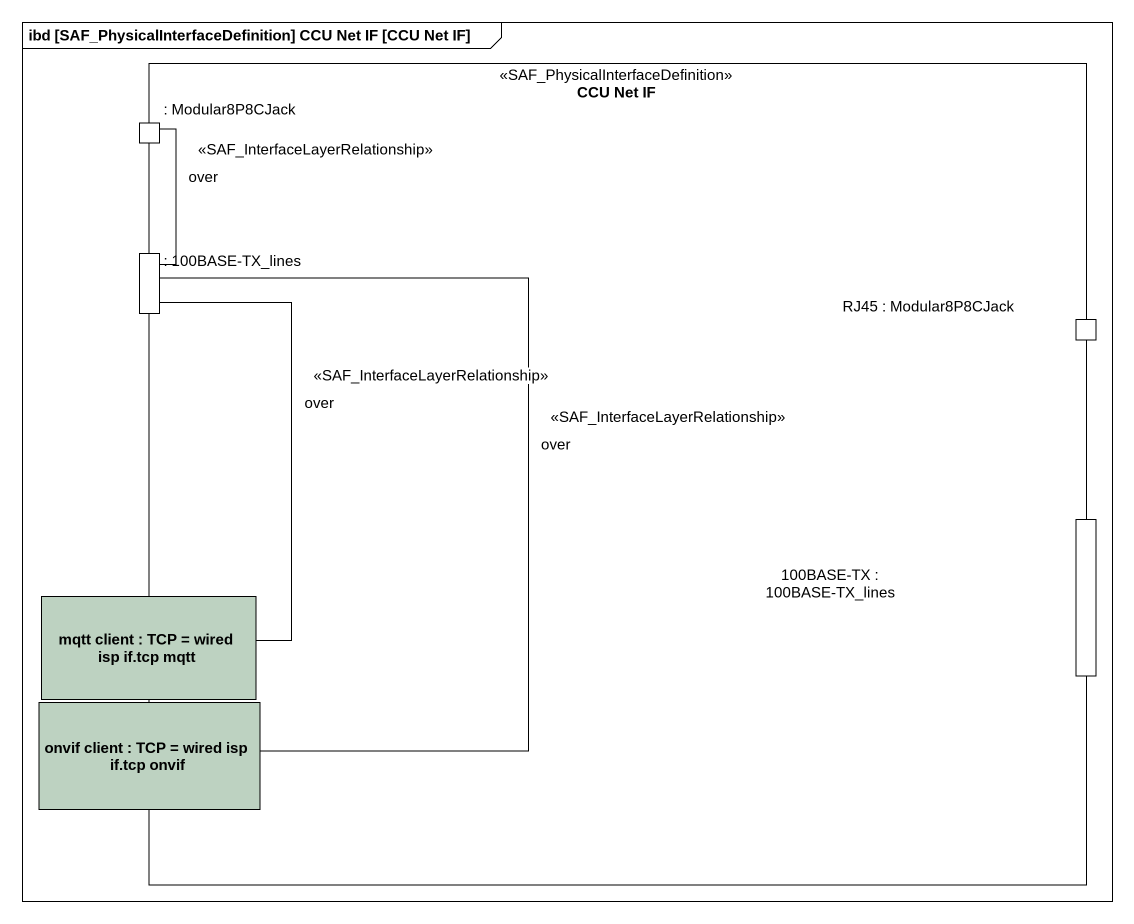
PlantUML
@startuml
mainframe ibd [SAF_PhysicalInterfaceDefinition] CCU Net IF [CCU Net IF]
rectangle "CCU Net IF" as CCU_Net_IF <<SAF_PhysicalInterfaceDefinition>> {
  port ": Modular8P8CJack" as Modular8P8CJack
  port ": 100BASE-TX_lines" as p100BASE_TX_lines
  port "RJ45 : Modular8P8CJack" as RJ45_Modular8P8CJack
  port "100BASE-TX : 100BASE-TX_lines" as p100BASE_TX_100BASE_TX_lines
  rectangle "mqtt client : TCP = wired isp if.tcp mqtt" as mqtt_client #BDD2C1
  rectangle "onvif client : TCP = wired isp if.tcp onvif" as onvif_client #BDD2C1
}
p100BASE_TX_lines -up- Modular8P8CJack : <<SAF_InterfaceLayerRelationship>>\nover
mqtt_client -up- p100BASE_TX_lines : <<SAF_InterfaceLayerRelationship>>\nover
onvif_client -up- p100BASE_TX_lines : <<SAF_InterfaceLayerRelationship>>\nover
@enduml
